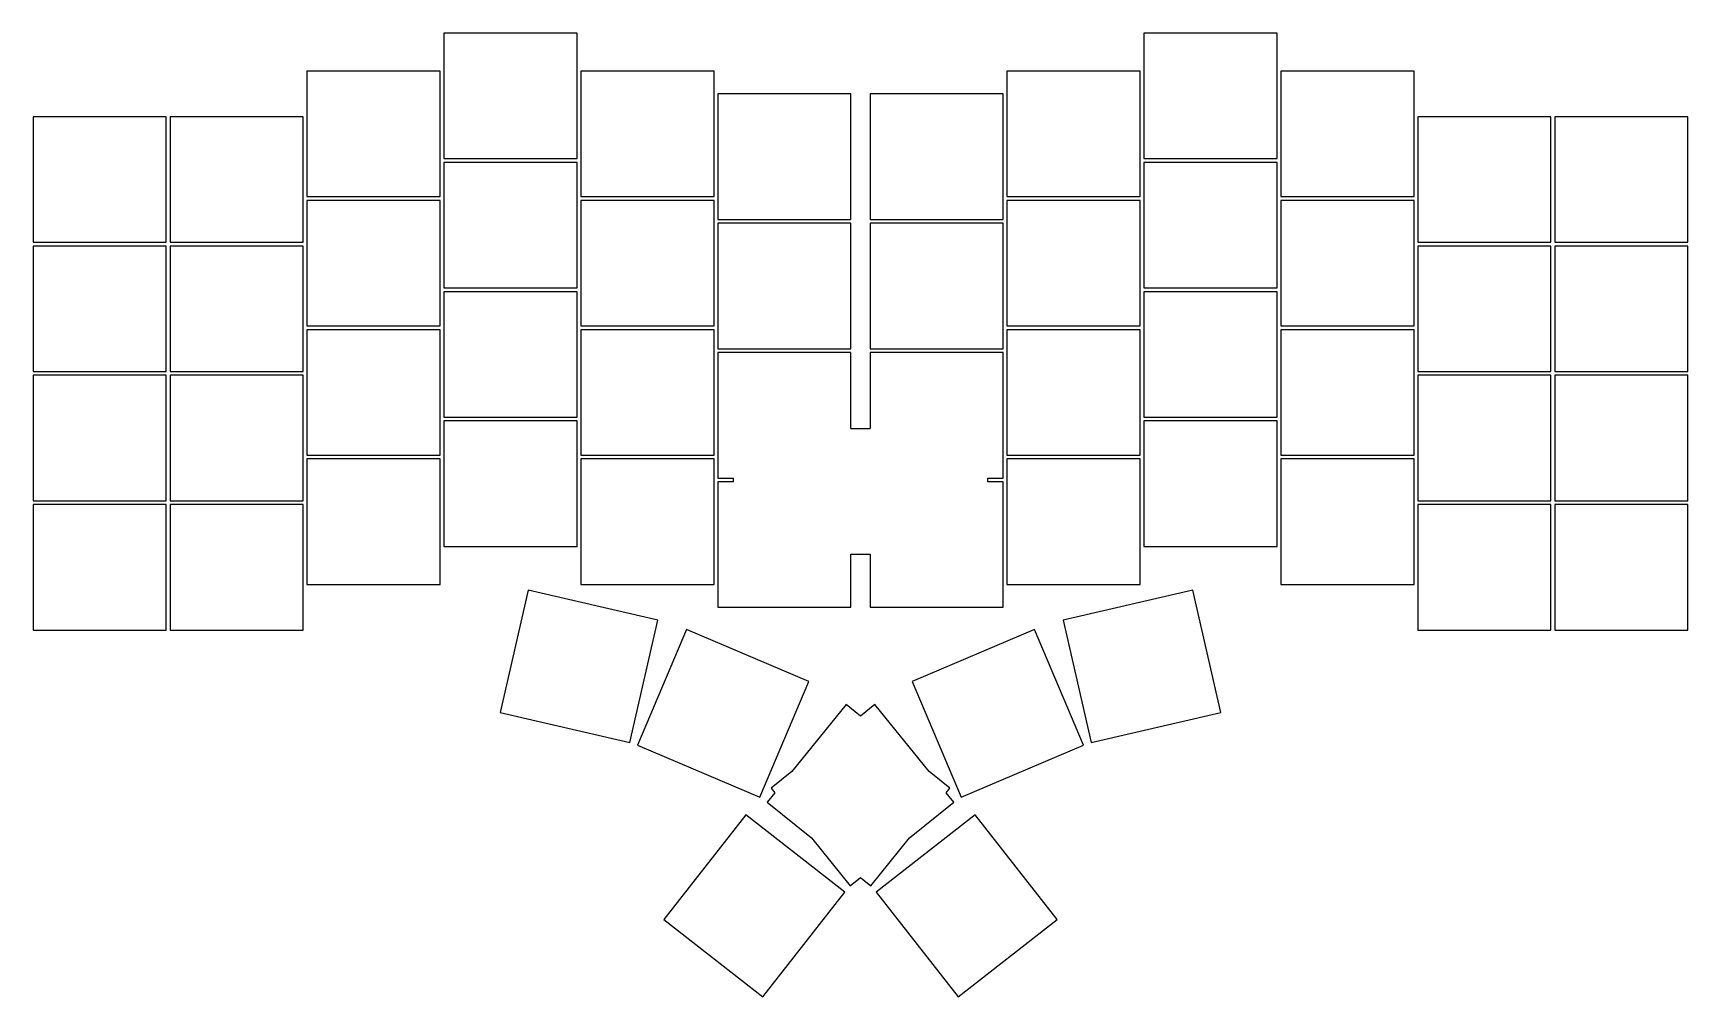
# Model space of a CAD drawing. Header units: millimetres. Extents: x 17 to 235, y -144 to -17.
import ezdxf

# ---------------------------------------------------------------- set-up
doc = ezdxf.new("R2010")
doc.units = ezdxf.units.MM

msp = doc.modelspace()

# ---------------------------------------------------------------- linework, layer by layer
at = {"linetype": 'CONTINUOUS'}
for p, q in [((88.75, -17.25), (71.25, -17.25)), ((71.25, -17.25), (71.25, -33.75)), ((88.75, -33.75), (88.75, -17.25)), ((180.75, -17.25), (163.25, -17.25)), ((163.25, -17.25), (163.25, -33.75)), ((180.75, -33.75), (180.75, -17.25)), ((70.75, -22.25), (53.25, -22.25)), ((53.25, -22.25), (53.25, -38.75)), ((70.75, -38.75), (70.75, -22.25)), ((106.75, -22.25), (89.25, -22.25)), ((89.25, -22.25), (89.25, -38.75)), ((106.75, -38.75), (106.75, -22.25)), ((162.75, -22.25), (145.25, -22.25)), ((145.25, -22.25), (145.25, -38.75)), ((162.75, -38.75), (162.75, -22.25)), ((198.75, -22.25), (181.25, -22.25)), ((181.25, -22.25), (181.25, -38.75)), ((198.75, -38.75), (198.75, -22.25)), ((124.75, -25.25), (107.25, -25.25)), ((107.25, -25.25), (107.25, -41.75)), ((124.75, -41.75), (124.75, -25.25)), ((144.75, -25.25), (127.25, -25.25)), ((127.25, -25.25), (127.25, -41.75)), ((144.75, -41.75), (144.75, -25.25)), ((34.75, -28.25), (17.25, -28.25)), ((17.25, -28.25), (17.25, -44.75)), ((34.75, -44.75), (34.75, -28.25)), ((52.75, -28.25), (35.25, -28.25)), ((35.25, -28.25), (35.25, -44.75)), ((52.75, -44.75), (52.75, -28.25)), ((216.75, -28.25), (199.25, -28.25)), ((199.25, -28.25), (199.25, -44.75)), ((216.75, -44.75), (216.75, -28.25)), ((234.75, -28.25), (217.25, -28.25)), ((217.25, -28.25), (217.25, -44.75)), ((234.75, -44.75), (234.75, -28.25)), ((71.25, -33.75), (88.75, -33.75)), ((88.75, -34.25), (71.25, -34.25)), ((71.25, -34.25), (71.25, -50.75)), ((88.75, -50.75), (88.75, -34.25)), ((163.25, -33.75), (180.75, -33.75)), ((180.75, -34.25), (163.25, -34.25)), ((163.25, -34.25), (163.25, -50.75)), ((180.75, -50.75), (180.75, -34.25)), ((53.25, -38.75), (70.75, -38.75)), ((89.25, -38.75), (106.75, -38.75)), ((145.25, -38.75), (162.75, -38.75)), ((181.25, -38.75), (198.75, -38.75)), ((70.75, -39.25), (53.25, -39.25)), ((53.25, -39.25), (53.25, -55.75)), ((70.75, -55.75), (70.75, -39.25)), ((106.75, -39.25), (89.25, -39.25)), ((89.25, -39.25), (89.25, -55.75)), ((106.75, -55.75), (106.75, -39.25)), ((162.75, -39.25), (145.25, -39.25)), ((145.25, -39.25), (145.25, -55.75)), ((162.75, -55.75), (162.75, -39.25)), ((198.75, -39.25), (181.25, -39.25)), ((181.25, -39.25), (181.25, -55.75)), ((198.75, -55.75), (198.75, -39.25)), ((107.25, -41.75), (124.75, -41.75)), ((124.75, -42.25), (107.25, -42.25)), ((107.25, -42.25), (107.25, -58.75)), ((124.75, -58.75), (124.75, -42.25)), ((127.25, -41.75), (144.75, -41.75)), ((144.75, -42.25), (127.25, -42.25)), ((127.25, -42.25), (127.25, -58.75)), ((144.75, -58.75), (144.75, -42.25)), ((17.25, -44.75), (34.75, -44.75)), ((34.75, -45.25), (17.25, -45.25)), ((17.25, -45.25), (17.25, -61.75)), ((34.75, -61.75), (34.75, -45.25)), ((35.25, -44.75), (52.75, -44.75)), ((52.75, -45.25), (35.25, -45.25)), ((35.25, -45.25), (35.25, -61.75)), ((52.75, -61.75), (52.75, -45.25)), ((199.25, -44.75), (216.75, -44.75)), ((216.75, -45.25), (199.25, -45.25)), ((199.25, -45.25), (199.25, -61.75)), ((216.75, -61.75), (216.75, -45.25)), ((217.25, -44.75), (234.75, -44.75)), ((234.75, -45.25), (217.25, -45.25)), ((217.25, -45.25), (217.25, -61.75)), ((234.75, -61.75), (234.75, -45.25)), ((71.25, -50.75), (88.75, -50.75)), ((88.75, -51.25), (71.25, -51.25)), ((71.25, -51.25), (71.25, -67.75)), ((88.75, -67.75), (88.75, -51.25)), ((163.25, -50.75), (180.75, -50.75)), ((180.75, -51.25), (163.25, -51.25)), ((163.25, -51.25), (163.25, -67.75)), ((180.75, -67.75), (180.75, -51.25)), ((53.25, -55.75), (70.75, -55.75)), ((70.75, -56.25), (53.25, -56.25)), ((53.25, -56.25), (53.25, -72.75)), ((70.75, -72.75), (70.75, -56.25)), ((89.25, -55.75), (106.75, -55.75)), ((106.75, -56.25), (89.25, -56.25)), ((89.25, -56.25), (89.25, -72.75)), ((106.75, -72.75), (106.75, -56.25)), ((145.25, -55.75), (162.75, -55.75)), ((162.75, -56.25), (145.25, -56.25)), ((145.25, -56.25), (145.25, -72.75)), ((162.75, -72.75), (162.75, -56.25)), ((181.25, -55.75), (198.75, -55.75)), ((198.75, -56.25), (181.25, -56.25)), ((181.25, -56.25), (181.25, -72.75)), ((198.75, -72.75), (198.75, -56.25)), ((107.25, -58.75), (124.75, -58.75)), ((124.75, -59.25), (107.25, -59.25)), ((107.25, -59.25), (107.25, -75.75)), ((124.75, -69.25), (124.75, -59.25)), ((127.25, -58.75), (144.75, -58.75)), ((144.75, -59.25), (127.25, -59.25)), ((127.25, -59.25), (127.25, -69.25)), ((144.75, -75.75), (144.75, -59.25)), ((17.25, -61.75), (34.75, -61.75)), ((34.75, -62.25), (17.25, -62.25)), ((17.25, -62.25), (17.25, -78.75)), ((34.75, -78.75), (34.75, -62.25)), ((35.25, -61.75), (52.75, -61.75)), ((52.75, -62.25), (35.25, -62.25)), ((35.25, -62.25), (35.25, -78.75)), ((52.75, -78.75), (52.75, -62.25)), ((199.25, -61.75), (216.75, -61.75)), ((216.75, -62.25), (199.25, -62.25)), ((199.25, -62.25), (199.25, -78.75)), ((216.75, -78.75), (216.75, -62.25)), ((217.25, -61.75), (234.75, -61.75)), ((234.75, -62.25), (217.25, -62.25)), ((217.25, -62.25), (217.25, -78.75)), ((234.75, -78.75), (234.75, -62.25)), ((71.25, -67.75), (88.75, -67.75)), ((88.75, -68.25), (71.25, -68.25)), ((71.25, -68.25), (71.25, -84.75)), ((88.75, -84.75), (88.75, -68.25)), ((124.75, -69.25), (127.25, -69.25)), ((163.25, -67.75), (180.75, -67.75)), ((180.75, -68.25), (163.25, -68.25)), ((163.25, -68.25), (163.25, -84.75)), ((180.75, -84.75), (180.75, -68.25)), ((53.25, -72.75), (70.75, -72.75)), ((70.75, -73.25), (53.25, -73.25)), ((53.25, -73.25), (53.25, -89.75)), ((70.75, -89.75), (70.75, -73.25)), ((89.25, -72.75), (106.75, -72.75)), ((106.75, -73.25), (89.25, -73.25)), ((89.25, -73.25), (89.25, -89.75)), ((106.75, -89.75), (106.75, -73.25)), ((145.25, -72.75), (162.75, -72.75)), ((162.75, -73.25), (145.25, -73.25)), ((145.25, -73.25), (145.25, -89.75)), ((162.75, -89.75), (162.75, -73.25)), ((181.25, -72.75), (198.75, -72.75)), ((198.75, -73.25), (181.25, -73.25)), ((181.25, -73.25), (181.25, -89.75)), ((198.75, -89.75), (198.75, -73.25)), ((107.25, -75.75), (109.25, -75.75)), ((109.25, -75.75), (109.25, -76.25)), ((142.75, -76.25), (142.75, -75.75)), ((142.75, -75.75), (144.75, -75.75)), ((109.25, -76.25), (107.25, -76.25)), ((107.25, -76.25), (107.25, -92.75)), ((144.75, -76.25), (142.75, -76.25)), ((144.75, -92.75), (144.75, -76.25)), ((17.25, -78.75), (34.75, -78.75)), ((34.75, -79.25), (17.25, -79.25)), ((17.25, -79.25), (17.25, -95.75)), ((34.75, -95.75), (34.75, -79.25)), ((35.25, -78.75), (52.75, -78.75)), ((52.75, -79.25), (35.25, -79.25)), ((35.25, -79.25), (35.25, -95.75)), ((52.75, -95.75), (52.75, -79.25)), ((199.25, -78.75), (216.75, -78.75)), ((216.75, -79.25), (199.25, -79.25)), ((199.25, -79.25), (199.25, -95.75)), ((216.75, -95.75), (216.75, -79.25)), ((217.25, -78.75), (234.75, -78.75)), ((234.75, -79.25), (217.25, -79.25)), ((217.25, -79.25), (217.25, -95.75)), ((234.75, -95.75), (234.75, -79.25)), ((71.25, -84.75), (88.75, -84.75)), ((163.25, -84.75), (180.75, -84.75)), ((124.75, -92.75), (124.75, -85.75)), ((124.75, -85.75), (127.25, -85.75)), ((127.25, -85.75), (127.25, -92.75)), ((53.25, -89.75), (70.75, -89.75)), ((82.33, -90.49), (78.62, -106.57)), ((99.38, -94.43), (82.33, -90.49)), ((89.25, -89.75), (106.75, -89.75)), ((145.25, -89.75), (162.75, -89.75)), ((169.67, -90.49), (152.62, -94.43)), ((173.38, -106.57), (169.67, -90.49)), ((181.25, -89.75), (198.75, -89.75)), ((107.25, -92.75), (124.75, -92.75)), ((127.25, -92.75), (144.75, -92.75)), ((95.67, -110.51), (99.38, -94.43)), ((103.12, -95.67), (96.67, -110.86)), ((119.22, -102.51), (103.12, -95.67)), ((148.88, -95.67), (132.78, -102.51)), ((155.33, -110.86), (148.88, -95.67)), ((152.62, -94.43), (156.33, -110.51)), ((17.25, -95.75), (34.75, -95.75)), ((35.25, -95.75), (52.75, -95.75)), ((199.25, -95.75), (216.75, -95.75)), ((217.25, -95.75), (234.75, -95.75)), ((112.78, -117.7), (119.22, -102.51)), ((132.78, -102.51), (139.22, -117.7)), ((78.62, -106.57), (95.67, -110.51)), ((124.12, -105.54), (116.98, -114.36)), ((126, -107.06), (124.12, -105.54)), ((127.88, -105.54), (126, -107.06)), ((135.02, -114.36), (127.88, -105.54)), ((156.33, -110.51), (173.38, -106.57)), ((96.67, -110.86), (112.78, -117.7)), ((139.22, -117.7), (155.33, -110.86)), ((116.98, -114.36), (114.28, -116.55)), ((137.72, -116.55), (135.02, -114.36)), ((114.74, -117.13), (113.74, -118.36)), ((114.28, -116.55), (114.74, -117.13)), ((137.26, -117.13), (137.72, -116.55)), ((138.26, -118.36), (137.26, -117.13)), ((113.74, -118.36), (119.55, -123.07)), ((132.45, -123.07), (138.26, -118.36)), ((110.92, -120.03), (100.14, -133.82)), ((123.92, -130.19), (110.92, -120.03)), ((141.08, -120.03), (128.08, -130.19)), ((151.86, -133.82), (141.08, -120.03)), ((119.55, -123.07), (124.66, -129.37)), ((127.34, -129.37), (132.45, -123.07)), ((124.66, -129.37), (126, -128.29)), ((126, -128.29), (127.34, -129.37)), ((113.15, -143.98), (123.92, -130.19)), ((128.08, -130.19), (138.85, -143.98)), ((100.14, -133.82), (113.15, -143.98)), ((138.85, -143.98), (151.86, -133.82))]:
    msp.add_line(p, q, dxfattribs=at)

doc.saveas('drawing.dxf')
